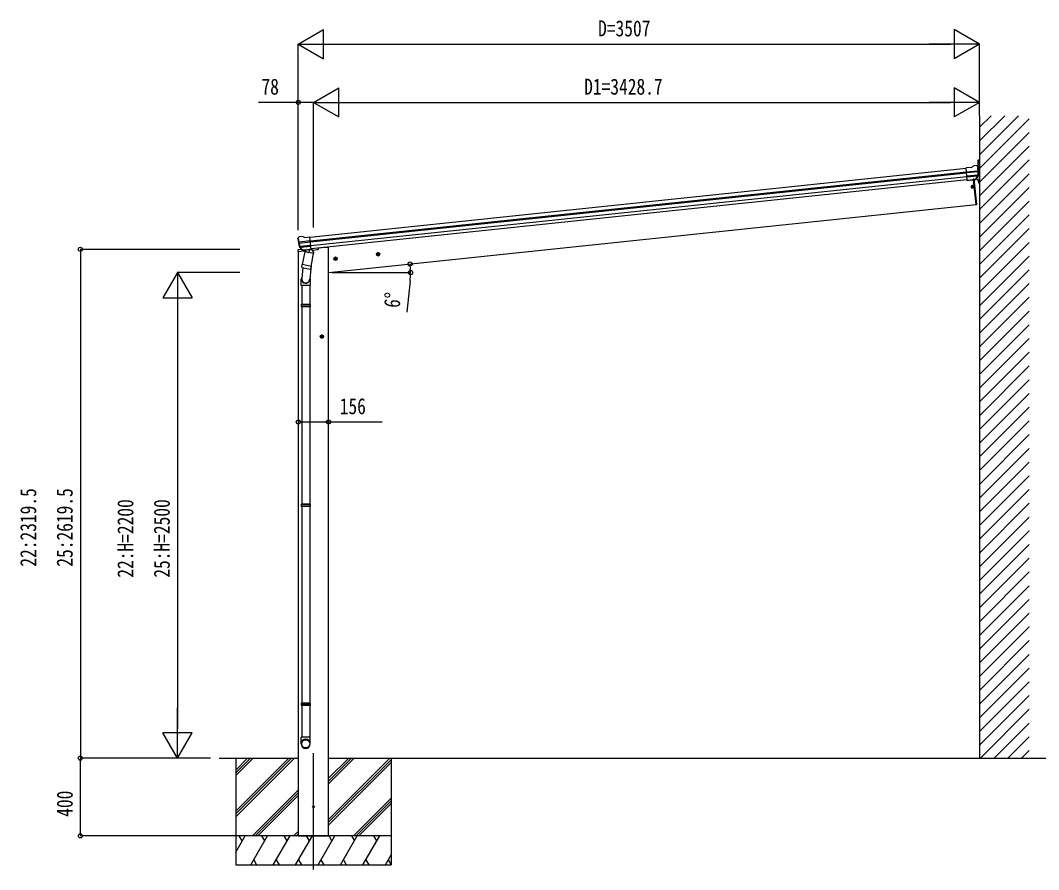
# Model space of a CAD drawing. Units: millimetres, scale not verified. Extents: x -10512 to 10512, y -7425 to 7425.
# Drawn here: x -3271 to 1971, y -4087 to 286 of the extents above; entities that cross this region are included whole.
import ezdxf
from ezdxf.enums import TextEntityAlignment as Align

# ---------------------------------------------------------------- set-up
doc = ezdxf.new("R2010")
doc.units = ezdxf.units.MM
doc.header["$LTSCALE"] = 40
for name, color, linetype in [('0-3_YKK_11E', 7, 'Continuous'), ('0-4_YKK_12', 2, 'Continuous'), ('0-5_YKK_13', 4, 'Continuous'), ('0-6_YKK_A1', 4, 'Continuous'), ('0-7_YKK_D', 6, 'Continuous')]:
    doc.layers.add(name, color=color, linetype=linetype)
doc.styles.add('ＭＳ ゴシック', font='')
doc.styles.get('ＭＳ ゴシック').set_extended_font_data('MS Gothic')

msp = doc.modelspace()

# ---------------------------------------------------------------- linework, layer by layer
at = {"layer": '0-3_YKK_11E'}
msp.add_lwpolyline([(-1684.71, -1012.5), (1649.48, -662.06), (1636.12, -534.94), (1649.48, -662.06)], dxfattribs=at)
at = {"layer": '0-4_YKK_12'}
msp.add_line((-1762.45, -4086.59), (-1762.45, -3486.3), dxfattribs=at)
at = {"layer": '0-5_YKK_13'}
for p, q in [((1623.55, -470.85), (1597, -473.41)), ((1657.12, -461.59), (1636.44, -463.58)), ((1636.44, -463.58), (1636.44, -463.58)), ((1649.94, -462.28), (1649.94, -462.29)), ((1653.6, -463.4), (1657.89, -466.94)), ((1657.12, -436.93), (1657.12, -461.59)), ((1657.89, -466.94), (1658.74, -467.64)), ((1660.1, -471.35), (1659.8, -469.5)), ((1603.23, -538.02), (1597, -473.41)), ((1598.98, -493.96), (1658.77, -488.2)), ((1659.2, -494.07), (1599.55, -499.82)), ((1658.22, -510.82), (1601.14, -516.32)), ((1656.79, -515.47), (1601.57, -520.78)), ((1648.09, -531.97), (1657.69, -513.75)), ((1649.13, -532.41), (1659.41, -514.24)), ((1646.62, -533.61), (1603.2, -537.79)), ((1603.23, -538.02), (1613.18, -537.06)), ((1613.18, -537.06), (1613.45, -537.13)), ((1613.45, -537.13), (1638.81, -534.69)), ((1629.11, -569.47), (1629, -568.23)), ((1639.03, -562.61), (1629.08, -563.66)), ((1640.49, -576.53), (1630.55, -577.58)), ((1630.96, -569.91), (1632.2, -569.8)), ((1636.62, -530.18), (1635.63, -530.29)), ((1638.81, -534.69), (1639.06, -534.57)), ((1639.81, -560.52), (1638.82, -560.62)), ((1640.02, -562.51), (1639.03, -562.61)), ((1639.06, -534.57), (1646.76, -533.83)), ((1641.49, -576.43), (1640.49, -576.53)), ((1655.65, -531.05), (1649.57, -531.64)), ((1655.65, -531.05), (1663.09, -551.49)), ((1641.69, -578.42), (1640.7, -578.52)), ((-1842.74, -839.07), (-1842.82, -837.2)), ((-1842.74, -839.07), (-1842.82, -837.2)), ((-1841.45, -834.3), (-1842.15, -835.16)), ((-1841.45, -834.3), (-1842.15, -835.16)), ((-1837.95, -829.98), (-1841.45, -834.3)), ((-1837.95, -829.98), (-1841.45, -834.3)), ((-1837.95, -829.98), (-1837.95, -829.98)), ((-1837.95, -829.98), (-1837.95, -829.98)), ((-1834.6, -828.16), (-1834.59, -828.16)), ((-1834.6, -828.16), (-1834.59, -828.16)), ((-1807.02, -831.29), (-1780.5, -828.51)), ((-1807.02, -831.29), (-1780.5, -828.51)), ((-1773.72, -893.06), (-1780.5, -828.51)), ((-1773.72, -893.06), (-1780.5, -828.51)), ((-1778.34, -849.04), (-1838.08, -855.31)), ((-1778.34, -849.04), (-1838.08, -855.31)), ((-1837.33, -861.15), (-1777.73, -854.89)), ((-1837.33, -861.15), (-1777.73, -854.89)), ((-1819.82, -896.71), (-1833.52, -880.96)), ((-1819.82, -896.71), (-1833.52, -880.96)), ((-1833.03, -877.37), (-1776, -871.37)), ((-1833.03, -877.37), (-1776, -871.37)), ((-1818.88, -896.07), (-1831.93, -880.14)), ((-1818.88, -896.07), (-1831.93, -880.14)), ((-1830.7, -881.64), (-1775.53, -875.84)), ((-1830.7, -881.64), (-1775.53, -875.84)), ((-1735.47, -886.11), (-1735.9, -889.34)), ((-1842.45, -897.66), (-1843.35, -904.49)), ((-1843.35, -904.49), (-1809.62, -900.95)), ((-1822.8, -893.28), (-1839.79, -895.07)), ((-1806.38, -906), (-1819.74, -971.65)), ((-1809.52, -896.82), (-1817.21, -897.63)), ((-1809.52, -896.82), (-1817.21, -897.63)), ((-1817.12, -897.39), (-1773.74, -892.83)), ((-1817.12, -897.39), (-1773.74, -892.83)), ((-1816.37, -897.63), (-1814.8, -897.47)), ((-1814.8, -897.47), (-1777.26, -893.52)), ((-1813.01, -897.93), (-1813.16, -898.66)), ((-1812.54, -899.79), (-1787.79, -909.54)), ((-1809.25, -896.89), (-1809.52, -896.82)), ((-1809.25, -896.89), (-1809.52, -896.82)), ((-1783.92, -894.22), (-1809.25, -896.89)), ((-1783.92, -894.22), (-1809.25, -896.89)), ((-1761.5, -915.13), (-1806.38, -906)), ((-1804.21, -903.08), (-1804.87, -906.31)), ((-1783.4, -894.55), (-1786.32, -908.9)), ((-1783.66, -894.1), (-1783.92, -894.22)), ((-1783.66, -894.1), (-1783.92, -894.22)), ((-1773.72, -893.06), (-1783.66, -894.1)), ((-1773.72, -893.06), (-1783.66, -894.1)), ((-1777.26, -893.52), (-1775.7, -893.36)), ((-1774.86, -980.78), (-1761.5, -915.13)), ((-1773.88, -891.48), (-1772.96, -891.66)), ((-1772.96, -891.66), (-1761.75, -908.59)), ((-1769.6, -896.74), (-1740.33, -893.66)), ((-1761.75, -908.59), (-1763.02, -914.82)), ((-1638.55, -940.28), (-1658.44, -942.37)), ((-1649.28, -933.86), (-1655.35, -938.27)), ((-1655.35, -938.27), (-1654.57, -945.74)), ((-1647.45, -951.27), (-1649.54, -931.38)), ((-1642.42, -936.91), (-1649.28, -933.86)), ((-1419.76, -917.28), (-1439.65, -919.37)), ((-1430.49, -910.86), (-1436.56, -915.28)), ((-1436.56, -915.28), (-1435.77, -922.74)), ((-1435.77, -922.74), (-1428.92, -925.79)), ((-1428.66, -928.27), (-1430.75, -908.38)), ((-1423.63, -913.92), (-1430.49, -910.86)), ((-1817.33, -986.94), (-1822.89, -1042.66)), ((-1822.22, -983.9), (-1819.73, -971.65)), ((-1822.01, -985.3), (-1822.01, -985.3)), ((-1820.67, -986.26), (-1779.71, -994.59)), ((-1774.86, -980.78), (-1819.74, -971.65)), ((-1774.43, -978.64), (-1781.08, -1046.39)), ((-1774.87, -980.78), (-1777.41, -993.25)), ((-1654.57, -945.74), (-1647.71, -948.79)), ((-1825.04, -1079.82), (-1825.04, -1045.47)), ((-1779.04, -1045.17), (-1779.04, -1079.82)), ((-1779.04, -1079.82), (-1825.04, -1079.82)), ((-1823.04, -1079.82), (-1823.04, -1176.57)), ((-1781.04, -1079.82), (-1781.04, -1176.57)), ((-1825.04, -1178.57), (-1824.04, -1176.57)), ((-1779.04, -1178.57), (-1825.04, -1178.57)), ((-1779.04, -1186.57), (-1825.04, -1186.57)), ((-1780.04, -1176.57), (-1824.04, -1176.57)), ((-1780.04, -1188.57), (-1824.04, -1188.57)), ((-1823.04, -1188.57), (-1823.04, -2205.26)), ((-1781.04, -1188.57), (-1781.04, -2205.26)), ((-1779.04, -1178.57), (-1780.04, -1176.57)), ((-1779.04, -1186.57), (-1780.04, -1188.57)), ((-1779.04, -1178.57), (-1779.04, -1186.57)), ((-1708.7, -1342.05), (-1728.7, -1342.05)), ((-1718.7, -1334.54), (-1725.2, -1338.3)), ((-1725.2, -1338.3), (-1725.2, -1345.8)), ((-1725.2, -1345.8), (-1718.7, -1349.56)), ((-1718.7, -1352.05), (-1718.7, -1332.05)), ((-1712.2, -1338.3), (-1718.7, -1334.54)), ((-1825.04, -2207.26), (-1824.04, -2205.26)), ((-1779.04, -2207.26), (-1825.04, -2207.26)), ((-1779.04, -2215.26), (-1825.04, -2215.26)), ((-1780.04, -2205.26), (-1824.04, -2205.26)), ((-1780.04, -2217.26), (-1824.04, -2217.26)), ((-1823.04, -2217.26), (-1823.04, -3228.94)), ((-1781.04, -2217.26), (-1781.04, -3228.94)), ((-1779.04, -2207.26), (-1780.04, -2205.26)), ((-1779.04, -2215.26), (-1780.04, -2217.26)), ((-1779.04, -2207.26), (-1779.04, -2215.26)), ((-1825.04, -3230.94), (-1824.04, -3228.94)), ((-1779.04, -3230.94), (-1825.04, -3230.94)), ((-1779.04, -3238.94), (-1825.04, -3238.94)), ((-1780.04, -3228.94), (-1824.04, -3228.94)), ((-1780.04, -3240.94), (-1824.04, -3240.94)), ((-1823.04, -3240.94), (-1823.04, -3404.93)), ((-1781.04, -3240.94), (-1781.04, -3404.93)), ((-1779.04, -3230.94), (-1780.04, -3228.94)), ((-1779.04, -3238.94), (-1780.04, -3240.94)), ((-1779.04, -3230.94), (-1779.04, -3238.94)), ((-1825.04, -3439.07), (-1825.04, -3404.93)), ((-1779.04, -3404.93), (-1825.04, -3404.93)), ((-1779.04, -3439.07), (-1779.04, -3404.93))]:
    msp.add_line(p, q, dxfattribs=at)
for points in [[(1623.55, -470.85), (1635.21, -463.99), (1635.21, -463.99)], [(1665.43, -552.93), (1665.43, -434.28), (1659.77, -434.28)], [(1628.56, -570.12), (1627.32, -570.23), (1627.43, -571.43), (1628.67, -571.32)], [(1629, -568.23), (1630.2, -568.12), (1630.31, -569.37)], [(1630.52, -571.76), (1630.63, -573.01), (1629.43, -573.11), (1629.32, -571.87)], [(1632.2, -569.8), (1632.31, -571), (1631.06, -571.11)], [(1635.63, -530.29), (1639.03, -562.61), (1640.49, -576.53), (1649.58, -663.06)], [(1636.62, -530.18), (1650.58, -662.95), (1649.58, -663.06)], [(-1821.11, -826.74), (-1821.11, -826.74), (-1834.59, -828.16)], [(-1821.11, -826.74), (-1821.11, -826.74), (-1834.59, -828.16)], [(-1807.02, -831.29), (-1819.82, -826.89), (-1819.82, -826.89)], [(-1807.02, -831.29), (-1819.82, -826.89), (-1819.82, -826.89)], [(-1647.71, -948.79), (-1641.64, -944.38), (-1642.42, -936.91)], [(-1428.92, -925.79), (-1422.84, -921.38), (-1423.63, -913.92)], [(-1825.04, -1178.57), (-1825.04, -1186.57), (-1824.04, -1188.57)], [(-1718.7, -1349.56), (-1712.2, -1345.8), (-1712.2, -1338.3)], [(-1825.04, -2207.26), (-1825.04, -2215.26), (-1824.04, -2217.26)], [(-1825.04, -3230.94), (-1825.04, -3238.94), (-1824.04, -3240.94)]]:
    msp.add_lwpolyline(points, dxfattribs=at)
for centre, radius in [((1629.81, -570.62), 4.74), ((1632.47, -572.84), 0.25), ((-1648.5, -941.32), 8.5), ((-1648.5, -941.32), 7.7), ((-1648.5, -941.32), 6.5), ((-1429.7, -918.33), 8.5), ((-1429.7, -918.33), 7.7), ((-1429.7, -918.33), 6.5), ((-1718.7, -1342.05), 8.5), ((-1718.7, -1342.05), 7.7), ((-1718.7, -1342.05), 6.5), ((-1762.45, -3762.5), 5)]:
    msp.add_circle(centre, radius, dxfattribs=at)
for centre, radius, start, end in [((1636.73, -466.57), 3, 95.52369, 120.47631), ((1650.42, -467.26), 5, 50.54426, 95.45574), ((1659.77, -436.93), 2.65, 90, 180), ((1466.36, -491.31), 192.44, 0.9271, 6.07578), ((1459.03, -490.71), 202, 353.63916, 5.5), ((1655.04, -512.35), 3, 332.19111, 353.70009), ((1459.03, -490.71), 200.2, 353.70009, 359.03883), ((1704.06, -486.48), 45.32, 182.17122, 185.14518), ((1659.38, -495.41), 1.35, 94.6605, 97.41927), ((1662, -493.88), 2.74, 178.52151, 183.93412), ((1656.8, -512.76), 3, 330.5, 353.63916), ((1629.81, -570.62), 7, 96, 276), ((1628.51, -569.52), 0.6, 275, 5), ((1628.72, -571.92), 0.6, 5, 95), ((1630.91, -569.31), 0.6, 185, 275), ((1631.12, -571.71), 0.6, 95, 185), ((1646.53, -530.93), 2.99, 284.7717, 330.50739), ((1665.68, -550.55), 2.75, 200, 257.02926), ((1665.13, -552.93), 0.3, 257.08362, 0.08005), ((-1648.91, -820), 192.44, 185.42422, 190.5729), ((-1648.91, -820), 192.44, 185.42422, 190.5729), ((-1834.07, -833.13), 5, 96.04426, 140.95574), ((-1834.07, -833.13), 5, 96.04426, 140.95574), ((-1820.79, -829.72), 3, 71.02369, 95.97631), ((-1820.79, -829.72), 3, 71.02369, 95.97631), ((-1641.84, -817.95), 202, 186, 197.86084), ((-1641.84, -817.95), 202, 186, 197.86084), ((-1882.8, -862.66), 45.32, 6.35482, 9.32878), ((-1882.8, -862.66), 45.32, 6.35482, 9.32878), ((-1840.11, -861.52), 2.74, 7.56588, 12.97849), ((-1840.11, -861.52), 2.74, 7.56588, 12.97849), ((-1837.24, -862.5), 1.35, 94.08073, 96.8395), ((-1837.24, -862.5), 1.35, 94.08073, 96.8395), ((-1641.84, -817.95), 200.2, 192.46117, 197.79991), ((-1641.84, -817.95), 200.2, 192.46117, 197.79991), ((-1831.25, -878.99), 3, 197.86084, 221), ((-1831.25, -878.99), 3, 197.86084, 221), ((-1829.61, -878.24), 3, 197.79991, 219.30889), ((-1829.61, -878.24), 3, 197.79991, 219.30889), ((-1740.85, -888.69), 5, 276, 352.5), ((-1839.47, -898.05), 3, 96, 172.5), ((-1817.56, -894.75), 2.99, 220.99261, 266.7283), ((-1817.56, -894.75), 2.99, 220.99261, 266.7283), ((-1816.42, -897.14), 0.5, 240.73754, 276), ((-1813.5, -897.84), 0.5, 348.5, 96), ((-1812.18, -898.86), 1, 168.5, 248.5), ((-1787.31, -908.63), 1.03, 242.53897, 344.46569), ((-1782.82, -894.71), 0.604, 93.09842, 164.70595), ((-1775.75, -892.86), 0.5, 276, 311.26246), ((-1820.32, -984.32), 1.95, 167.54017, 209.97766), ((-1820.27, -984.3), 2, 209.90962, 258.5), ((-1779.31, -992.63), 2, 258.5, 341.96843), ((-1795.04, -1045.47), 30, 177.45142, 180)]:
    msp.add_arc(centre, radius, start, end, dxfattribs=at)
for centre, major_axis, ratio, start_param, end_param in [((1664.66, -465.89), (-15.38, 3.31), 0.101033, 5.9751426, 5.9753737), ((1657.84, -470.94), (-0.82, 5.92), 0.020485, 0.671432, 1.5691306), ((1656.83, -469.96), (-2.32, 1.92), 0.995767, 3.9859716, 4.712389), ((1461.14, -512.68), (-19.18, 199.22), 0.994373, 4.7113789, 4.7277536), ((1646.33, -530.63), (-0.09, 3), 0.642905, 3.2459383, 4.203928), ((1646.46, -530.84), (1.64, -2.52), 0.997631, 5.8041905, 5.8929484), ((1646.39, -530.73), (3.51, -2.14), 0.650902, 5.2561448, 5.3289554), ((1648.77, -530.4), (1.11, 3.12), 0.040856, 2.1135035, 2.1416249), ((-1839.82, -837.05), (1.9, 2.34), 0.995767, 1.5707963, 2.2972137), ((-1839.82, -837.05), (1.9, 2.34), 0.995767, 1.5707963, 2.2972137), ((-1836.27, -832.67), (-5.48, -2.51), 0.24881, 5.8190815, 5.8226003), ((-1836.27, -832.67), (-5.48, -2.51), 0.24881, 5.8190815, 5.8226003), ((-1840.61, -838.21), (-0.38, 5.97), 0.020485, 4.7140547, 5.6117533), ((-1840.61, -838.21), (-0.38, 5.97), 0.020485, 4.7140547, 5.6117533), ((-1639.54, -839.9), (-20.92, 199.05), 0.994373, 1.5554317, 1.5718064), ((-1639.54, -839.9), (-20.92, 199.05), 0.994373, 1.5554317, 1.5718064), ((-1819.86, -894.67), (-1.71, 2.84), 0.040856, 4.1415604, 4.1696818), ((-1819.86, -894.67), (-1.71, 2.84), 0.040856, 4.1415604, 4.1696818), ((-1817.43, -894.41), (-0.51, 2.96), 0.642905, 2.0792573, 3.037247), ((-1817.43, -894.41), (-0.51, 2.96), 0.642905, 2.0792573, 3.037247), ((-1817.47, -894.52), (-3.02, -2.79), 0.650902, 0.9542299, 1.0270405), ((-1817.47, -894.52), (-3.02, -2.79), 0.650902, 0.9542299, 1.0270405), ((-1817.52, -894.64), (-1.1, -2.8), 0.997631, 0.3902369, 0.4789948), ((-1817.52, -894.64), (-1.1, -2.8), 0.997631, 0.3902369, 0.4789948), ((-1802.04, -1045.17), (23, 0), 0.996195, 2.621936, 6.6074797), ((-1802.04, -1045.17), (21, 0), 0.996195, 3.0215498, 6.2247991), ((-1802.04, -3437.33), (-23, 0), 0.996195, 3.1415927, 6.2831853), ((-1802.04, -3439.07), (-23, 0), 0.996195, 3.1415927, 6.2831853), ((-1802.04, -3439.07), (0, -23.43), 0.981806, 4.712389, 7.8539816)]:
    msp.add_ellipse(centre, major_axis=major_axis, ratio=ratio, start_param=start_param, end_param=end_param, dxfattribs=at)
msp.add_ellipse((-1802.04, -3439.07), major_axis=(21, 0), ratio=0.996195, dxfattribs=at)
at = {"layer": '0-6_YKK_A1'}
for p, q in [((1666.4, -204.94), (1666.4, -3512.5)), ((1666.4, -405.82), (1867.28, -204.94)), ((1666.4, -335.11), (1796.57, -204.94)), ((1666.4, -264.4), (1725.86, -204.94)), ((1666.43, -204.94), (1666.43, -3512.5)), ((1666.4, -476.53), (1922.38, -220.55)), ((1666.4, -547.24), (1922.38, -291.26)), ((1666.4, -617.95), (1922.38, -361.97)), ((1666.4, -688.66), (1922.38, -432.68)), ((-1780.29, -830.5), (1597.21, -475.51)), ((-1778.31, -849.39), (1599.03, -494.42)), ((-1777.88, -853.57), (1599.43, -498.6)), ((-1775.78, -873.43), (1601.34, -518.48)), ((1666.4, -759.37), (1922.38, -503.39)), ((1602.96, -535.23), (-1774.02, -890.17)), ((1666.4, -830.08), (1922.38, -574.1)), ((1666.4, -900.79), (1922.38, -644.81)), ((1666.4, -971.51), (1922.38, -715.52)), ((1666.4, -1042.22), (1922.38, -786.24)), ((-1684.7, -3912.5), (-1684.7, -883.5)), ((1666.4, -1112.93), (1922.38, -856.95)), ((-1840.2, -3912.5), (-1840.2, -904.16)), ((1666.4, -1183.64), (1922.38, -927.66)), ((1666.4, -1254.35), (1922.38, -998.37)), ((1666.4, -1325.06), (1922.38, -1069.08)), ((1666.4, -1395.77), (1922.38, -1139.79)), ((1666.4, -1466.48), (1922.38, -1210.5)), ((1666.4, -1537.19), (1922.38, -1281.21)), ((1666.4, -1607.9), (1922.38, -1351.92)), ((1666.4, -1678.61), (1922.38, -1422.63)), ((1666.4, -1749.32), (1922.38, -1493.34)), ((1666.4, -1820.03), (1922.38, -1564.05)), ((1666.4, -1890.74), (1922.38, -1634.76)), ((1666.4, -1961.45), (1922.38, -1705.47)), ((1666.4, -2032.17), (1922.38, -1776.18)), ((1666.4, -2102.88), (1922.38, -1846.9)), ((1666.4, -2173.59), (1922.38, -1917.61)), ((1666.4, -2244.3), (1922.38, -1988.32)), ((1666.4, -2315.01), (1922.38, -2059.03)), ((1666.4, -2385.72), (1922.38, -2129.74)), ((1666.4, -2456.43), (1922.38, -2200.45)), ((1666.4, -2527.14), (1922.38, -2271.16)), ((1666.4, -2597.85), (1922.38, -2341.87)), ((1666.4, -2668.56), (1922.38, -2412.58)), ((1666.4, -2739.27), (1922.38, -2483.29)), ((1666.4, -2809.98), (1922.38, -2554)), ((1666.4, -2880.69), (1922.38, -2624.71)), ((1666.4, -2951.4), (1922.38, -2695.42)), ((1666.4, -3022.12), (1922.38, -2766.13)), ((1666.4, -3092.83), (1922.38, -2836.84)), ((1666.4, -3163.54), (1922.38, -2907.56)), ((1666.4, -3234.25), (1922.38, -2978.27)), ((1666.4, -3304.96), (1922.38, -3048.98)), ((1666.4, -3375.67), (1922.38, -3119.69)), ((1666.4, -3446.38), (1922.38, -3190.4)), ((1670.99, -3512.5), (1922.38, -3261.11)), ((1741.7, -3512.5), (1922.38, -3331.82)), ((1812.41, -3512.5), (1922.38, -3402.53)), ((1883.12, -3512.5), (1922.38, -3473.24)), ((-2248.03, -3512.5), (-1840.2, -3512.5)), ((-2162.45, -3512.5), (-2162.45, -4062.5)), ((-2162.45, -3785.86), (-1889.09, -3512.5)), ((-2162.45, -3800), (-1874.95, -3512.5)), ((-2162.45, -3814.14), (-1860.81, -3512.5)), ((-2162.45, -3573.73), (-2101.22, -3512.5)), ((-2162.45, -3587.87), (-2087.08, -3512.5)), ((-2162.45, -3602.01), (-2072.94, -3512.5)), ((-1684.7, -3512.5), (2273.16, -3512.5)), ((-1684.7, -3828.61), (-1368.59, -3512.5)), ((-1684.7, -3644.76), (-1552.44, -3512.5)), ((-1684.7, -3616.48), (-1580.72, -3512.5)), ((-1684.7, -3630.62), (-1566.58, -3512.5)), ((-1684.7, -3842.75), (-1362.45, -3520.5)), ((-1684.7, -3856.89), (-1362.45, -3534.64)), ((-1362.45, -3512.5), (-1362.45, -4062.5)), ((-2076.96, -3912.5), (-1840.2, -3675.74)), ((-2062.82, -3912.5), (-1840.2, -3689.88)), ((-2048.67, -3912.5), (-1840.2, -3704.03)), ((-1556.46, -3912.5), (-1362.45, -3718.49)), ((-1542.32, -3912.5), (-1362.45, -3732.63)), ((-1528.17, -3912.5), (-1362.45, -3746.78)), ((-1362.45, -3912.5), (-2162.45, -3912.5)), ((-2162.45, -3996.33), (-2114.05, -3912.5)), ((-2129.05, -3938.48), (-2144.05, -3912.5)), ((-2085.18, -4062.5), (-1998.58, -3912.5)), ((-2013.58, -3938.48), (-2028.58, -3912.5)), ((-1969.71, -4062.5), (-1883.11, -3912.5)), ((-1898.11, -3938.48), (-1913.11, -3912.5)), ((-1864.83, -3912.5), (-1840.2, -3887.87)), ((-1854.24, -4062.5), (-1767.64, -3912.5)), ((-1850.68, -3912.5), (-1840.2, -3902.02)), ((-1840.2, -3912.5), (-1684.7, -3912.5)), ((-1782.64, -3938.48), (-1797.64, -3912.5)), ((-1738.77, -4062.5), (-1652.17, -3912.5)), ((-1667.17, -3938.48), (-1682.17, -3912.5)), ((-1623.3, -4062.5), (-1536.7, -3912.5)), ((-1566.7, -3912.5), (-1551.7, -3938.48)), ((-1507.83, -4062.5), (-1421.23, -3912.5)), ((-1436.23, -3938.48), (-1451.23, -3912.5)), ((-1392.36, -4062.5), (-1362.45, -4010.69)), ((-2162.45, -4062.5), (-1362.45, -4062.5)), ((-2070.19, -4036.52), (-2055.19, -4062.5)), ((-1954.71, -4036.52), (-1939.71, -4062.5)), ((-1839.24, -4036.52), (-1824.25, -4062.5)), ((-1723.77, -4036.52), (-1708.78, -4062.5)), ((-1608.3, -4036.52), (-1593.31, -4062.5)), ((-1492.83, -4036.52), (-1477.84, -4062.5)), ((-1377.36, -4036.52), (-1362.45, -4062.35))]:
    msp.add_line(p, q, dxfattribs=at)
msp.add_lwpolyline([(-1684.7, -883.5), (-1704.7, -883.5), (-1735.56, -886.74)], dxfattribs=at)
at = {"layer": '0-7_YKK_D'}
for p, q in [((-1840.7, 163.7), (-1710.8, 238.7)), ((-1710.8, 88.7), (-1710.8, 238.7)), ((1666.43, 163.7), (1536.52, 238.7)), ((1536.52, 238.7), (1536.52, 88.7)), ((-1840.7, -794.29), (-1840.7, 164.7)), ((-1840.7, 163.7), (-1710.8, 88.7)), ((-1840.7, 163.7), (-1580.89, 163.7)), ((-1690.7, 163.7), (1516.43, 163.7)), ((1666.43, 163.7), (1406.62, 163.7)), ((1666.43, 163.7), (1536.52, 88.7)), ((1666.43, -203.94), (1666.43, 164.7)), ((-1762.29, -136.3), (-1632.39, -61.3)), ((-1632.39, -211.3), (-1632.39, -61.3)), ((1666.4, -136.3), (1536.49, -61.3)), ((1536.49, -61.3), (1536.49, -211.3)), ((-1840.7, -794.29), (-1840.7, -135.3)), ((-1762.29, -780.43), (-1762.29, -135.3)), ((-1762.29, -780.43), (-1762.29, -135.3)), ((-1762.29, -136.3), (-1632.39, -211.3)), ((-1762.29, -136.3), (-1502.48, -136.3)), ((-1612.29, -136.3), (1516.4, -136.3)), ((1666.4, -136.3), (1406.59, -136.3)), ((1666.4, -136.3), (1536.49, -211.3)), ((1666.4, -203.94), (1666.4, -135.3)), ((-2142.09, -893.01), (-2963.45, -893.01)), ((-2962.45, -893.01), (-2962.45, -3512.5)), ((-2462.45, -1012.5), (-2537.45, -1142.4)), ((-2141.09, -1012.5), (-2463.45, -1012.5)), ((-2462.45, -1012.5), (-2387.45, -1142.4)), ((-2462.45, -1012.5), (-2462.45, -1272.31)), ((-1666.21, -1012.5), (-1261.59, -1012.5)), ((-1264.73, -1054.95), (-1281.01, -1216.13)), ((-2537.45, -1142.4), (-2387.45, -1142.4)), ((-2462.45, -1162.5), (-2462.45, -3362.5)), ((-1684.7, -1782.46), (-1684.7, -1782.48)), ((-2462.45, -3512.5), (-2462.45, -3252.69)), ((-2462.45, -3512.5), (-2537.45, -3382.6)), ((-2387.45, -3382.6), (-2537.45, -3382.6)), ((-2462.45, -3512.5), (-2387.45, -3382.6)), ((-2292.34, -3512.5), (-2963.45, -3512.5)), ((-2292.18, -3512.5), (-2963.29, -3512.5)), ((-2962.29, -3912.5), (-2962.29, -3512.5)), ((-2292.34, -3512.5), (-2463.45, -3512.5)), ((-2163.29, -3912.5), (-2963.29, -3912.5))]:
    msp.add_line(p, q, dxfattribs=at)
for points in [[(-1762.29, -136.3), (-1840.7, -136.3), (-2045.2, -136.3)], [(-1840.2, -1781.48), (-1684.7, -1781.48), (-1408.2, -1781.48)]]:
    msp.add_lwpolyline(points, dxfattribs=at)
for centre in [(-1840.7, -136.3), (-2962.45, -893.01), (-1264.9, -968.38), (-1262.59, -1012.5), (-1840.2, -1781.48), (-1684.7, -1781.48), (-2962.45, -3512.5), (-2962.29, -3512.5), (-2962.29, -3912.5)]:
    msp.add_circle(centre, 10.62, dxfattribs=at)
for start, end in [(360, 6), (354.22896, 360)]:
    msp.add_arc((-1684.71, -1012.5), 422.12, start, end, dxfattribs=at)

# ---------------------------------------------------------------- texts
at = {"layer": '0-7_YKK_D', "style": 'ＭＳ ゴシック', "width": 0.8}
for s, p in [('D=3507', (-297.14, 178.7)), ('78', (-2030.2, -121.3)), ('D1=3428.7', (-368.95, -121.3)), ('156', (-1627.2, -1766.48))]:
    msp.add_text(s, height=82.48, dxfattribs=at).set_placement(p, align=Align.BOTTOM_LEFT)
for s, rotation, p in [('6°', 84.229, (-1294.43, -1199.69)), ('22:2319.5', 90, (-3164.95, -2526.76)), ('25:2619.5', 90, (-2977.45, -2526.76)), ('22:H=2200', 90, (-2664.95, -2583.5)), ('25:H=2500', 90, (-2477.45, -2583.5)), ('400', 90, (-2977.29, -3814.5))]:
    msp.add_text(s, height=82.48, rotation=rotation, dxfattribs=at).set_placement(p, align=Align.BOTTOM_LEFT)

doc.saveas('drawing.dxf')
